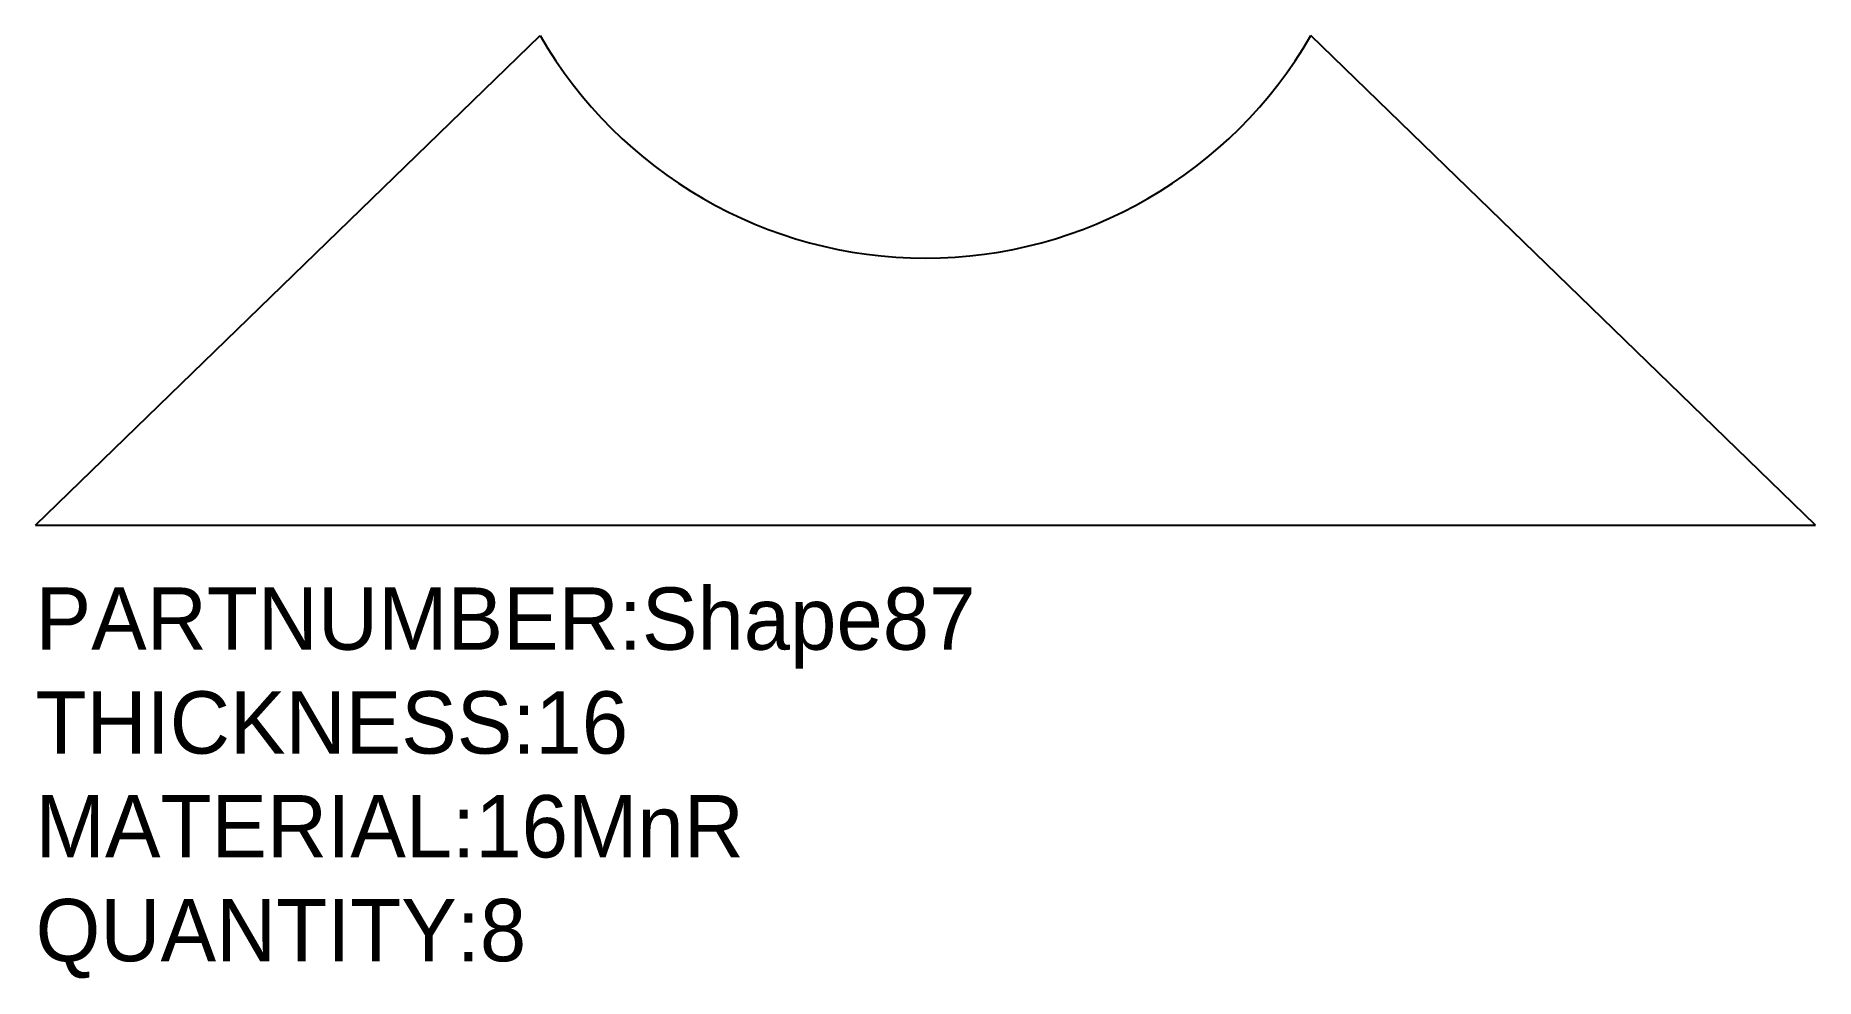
# Model space of a CAD drawing. Extents: x 0 to 200, y -51 to 55.
import ezdxf

# ---------------------------------------------------------------- set-up
doc = ezdxf.new("R2010")
doc.units = 0

msp = doc.modelspace()

# ---------------------------------------------------------------- linework, layer by layer
for p, q in [((0, 0), (56.7, 55)), ((200, 0), (143.3, 55)), ((0, 0), (200, 0))]:
    msp.add_line(p, q)
msp.add_arc((100, 80), 50, 210, 330)

# ---------------------------------------------------------------- texts
for s, p in [('PARTNUMBER:Shape87', (0, -14)), ('THICKNESS:16', (0, -25.67)), ('MATERIAL:16MnR', (0, -37.33)), ('QUANTITY:8', (0, -49))]:
    msp.add_text(s, height=7).set_placement(p)

doc.saveas('drawing.dxf')
